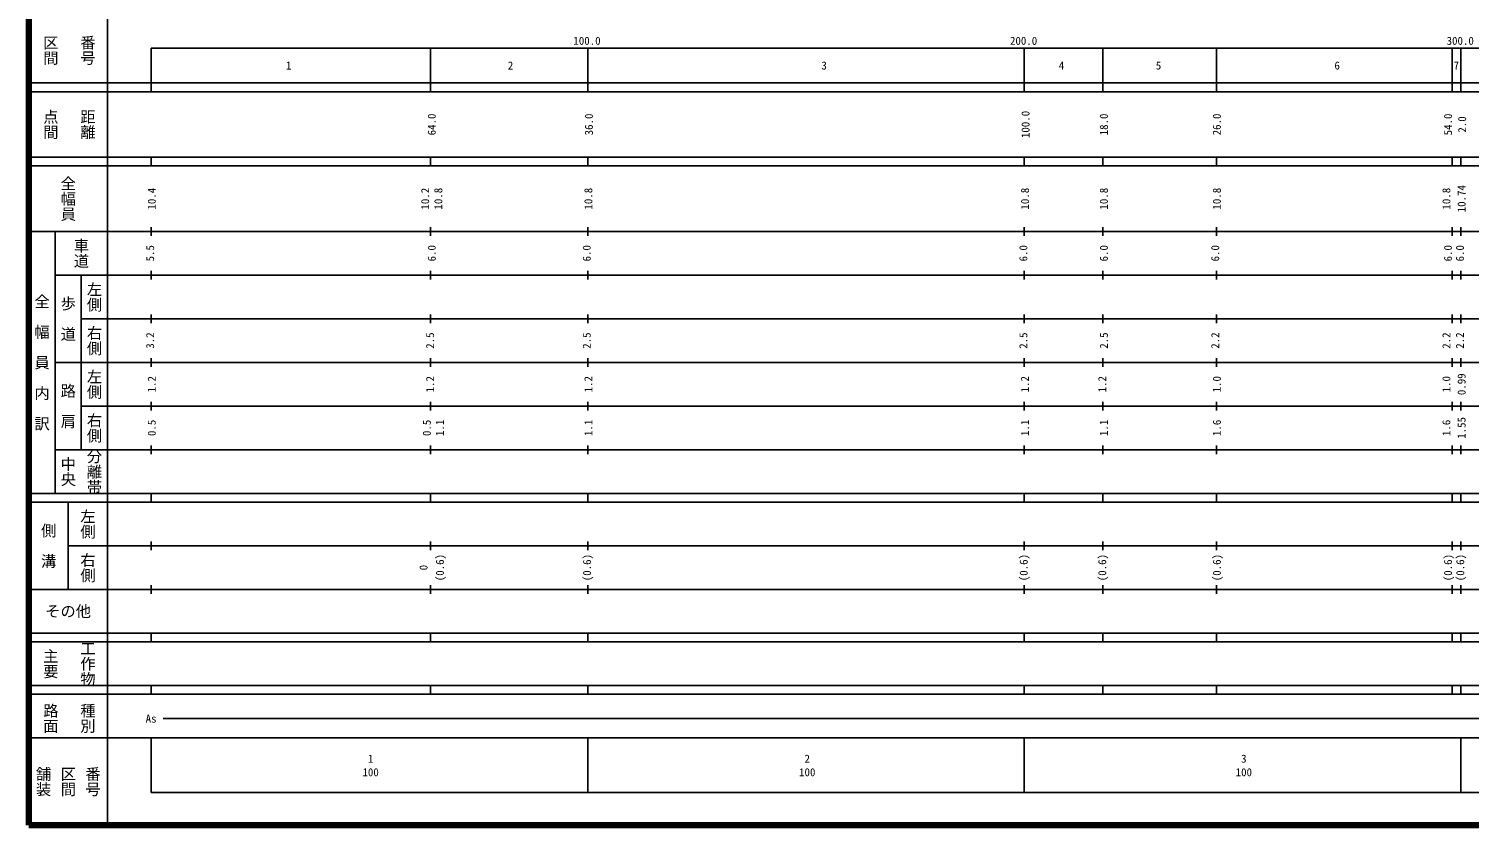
# Model space of a CAD drawing. Units: millimetres, scale not verified. Extents: x 40000 to 680000, y 20000 to 380000.
# Drawn here: x 40000 to 369898, y 20000 to 202409 of the extents above; entities that cross this region are included whole.
import ezdxf
from ezdxf.enums import TextEntityAlignment as Align

# ---------------------------------------------------------------- set-up
doc = ezdxf.new("R2010")
doc.units = ezdxf.units.MM
doc.header["$LTSCALE"] = 1000
doc.layers.add('M-TTL', color=2, linetype='Continuous', lineweight=140)
doc.layers.add('M-TTL-BAND', color=7, linetype='Continuous', lineweight=25)
doc.styles.add('@ＭＳ ゴシック', font='')
doc.styles.add('ＭＳ ゴシック', font='')
doc.styles.get('@ＭＳ ゴシック').set_extended_font_data('@MS Gothic')
doc.styles.get('ＭＳ ゴシック').set_extended_font_data('MS Gothic')

msp = doc.modelspace()

# ---------------------------------------------------------------- linework, layer by layer
at = {"layer": 'M-TTL'}
for p, q in [((40000, 380000), (40000, 20000)), ((40000, 20000), (680000, 20000))]:
    msp.add_line(p, q, dxfattribs=at)
at = {"layer": 'M-TTL-BAND'}
for p, q in [((58000, 370000), (58000, 20000)), ((68000, 198000), (579000, 198000)), ((68000, 198000), (68000, 188000)), ((132000, 198000), (132000, 188000)), ((168000, 198000), (168000, 188000)), ((268000, 198000), (268000, 188000)), ((286000, 198000), (286000, 188000)), ((312000, 198000), (312000, 188000)), ((366000, 198000), (366000, 188000)), ((368000, 198000), (368000, 188000)), ((40000, 190000), (579000, 190000)), ((40000, 188000), (579000, 188000)), ((40000, 173000), (579000, 173000)), ((68000, 171000), (68000, 173000)), ((132000, 173000), (132000, 171000)), ((168000, 171000), (168000, 173000)), ((268000, 171000), (268000, 173000)), ((286000, 173000), (286000, 171000)), ((312000, 173000), (312000, 171000)), ((366000, 173000), (366000, 171000)), ((368000, 171000), (368000, 173000)), ((40000, 171000), (579000, 171000)), ((40000, 156000), (579000, 156000)), ((46000, 96000), (46000, 156000)), ((68000, 155000), (68000, 157000)), ((132000, 157000), (132000, 155000)), ((168000, 155000), (168000, 157000)), ((268000, 155000), (268000, 157000)), ((286000, 157000), (286000, 155000)), ((312000, 157000), (312000, 155000)), ((366000, 157000), (366000, 155000)), ((368000, 155000), (368000, 157000)), ((46000, 146000), (579000, 146000)), ((52000, 146000), (52000, 106000)), ((68000, 145000), (68000, 147000)), ((132000, 147000), (132000, 145000)), ((168000, 145000), (168000, 147000)), ((268000, 145000), (268000, 147000)), ((286000, 147000), (286000, 145000)), ((312000, 147000), (312000, 145000)), ((366000, 147000), (366000, 145000)), ((368000, 145000), (368000, 147000)), ((52000, 136000), (579000, 136000)), ((68000, 135000), (68000, 137000)), ((132000, 137000), (132000, 135000)), ((168000, 135000), (168000, 137000)), ((268000, 135000), (268000, 137000)), ((286000, 137000), (286000, 135000)), ((312000, 137000), (312000, 135000)), ((366000, 137000), (366000, 135000)), ((368000, 135000), (368000, 137000)), ((46000, 126000), (579000, 126000)), ((68000, 125000), (68000, 127000)), ((132000, 127000), (132000, 125000)), ((168000, 125000), (168000, 127000)), ((268000, 125000), (268000, 127000)), ((286000, 127000), (286000, 125000)), ((312000, 127000), (312000, 125000)), ((366000, 127000), (366000, 125000)), ((368000, 125000), (368000, 127000)), ((52000, 116000), (579000, 116000)), ((68000, 115000), (68000, 117000)), ((132000, 117000), (132000, 115000)), ((168000, 115000), (168000, 117000)), ((268000, 115000), (268000, 117000)), ((286000, 117000), (286000, 115000)), ((312000, 117000), (312000, 115000)), ((366000, 117000), (366000, 115000)), ((368000, 115000), (368000, 117000)), ((46000, 106000), (579000, 106000)), ((68000, 105000), (68000, 107000)), ((132000, 107000), (132000, 105000)), ((168000, 105000), (168000, 107000)), ((268000, 105000), (268000, 107000)), ((286000, 107000), (286000, 105000)), ((312000, 107000), (312000, 105000)), ((366000, 107000), (366000, 105000)), ((368000, 105000), (368000, 107000)), ((40000, 96000), (579000, 96000)), ((68000, 94000), (68000, 96000)), ((132000, 96000), (132000, 94000)), ((168000, 94000), (168000, 96000)), ((268000, 94000), (268000, 96000)), ((286000, 96000), (286000, 94000)), ((312000, 96000), (312000, 94000)), ((366000, 96000), (366000, 94000)), ((368000, 94000), (368000, 96000)), ((40000, 94000), (579000, 94000)), ((49000, 94000), (49000, 74000)), ((49000, 84000), (579000, 84000)), ((68000, 83000), (68000, 85000)), ((132000, 85000), (132000, 83000)), ((168000, 83000), (168000, 85000)), ((268000, 83000), (268000, 85000)), ((286000, 85000), (286000, 83000)), ((312000, 85000), (312000, 83000)), ((366000, 85000), (366000, 83000)), ((368000, 83000), (368000, 85000)), ((40000, 74000), (579000, 74000)), ((68000, 73000), (68000, 75000)), ((132000, 75000), (132000, 73000)), ((168000, 73000), (168000, 75000)), ((268000, 73000), (268000, 75000)), ((286000, 75000), (286000, 73000)), ((312000, 75000), (312000, 73000)), ((366000, 75000), (366000, 73000)), ((368000, 73000), (368000, 75000)), ((40000, 64000), (579000, 64000)), ((68000, 62000), (68000, 64000)), ((132000, 64000), (132000, 62000)), ((168000, 62000), (168000, 64000)), ((268000, 62000), (268000, 64000)), ((286000, 64000), (286000, 62000)), ((312000, 64000), (312000, 62000)), ((366000, 64000), (366000, 62000)), ((368000, 62000), (368000, 64000)), ((40000, 62000), (579000, 62000)), ((40000, 52000), (579000, 52000)), ((40000, 50000), (579000, 50000)), ((68000, 50000), (68000, 52000)), ((132000, 52000), (132000, 50000)), ((168000, 50000), (168000, 52000)), ((268000, 50000), (268000, 52000)), ((286000, 52000), (286000, 50000)), ((312000, 52000), (312000, 50000)), ((366000, 52000), (366000, 50000)), ((368000, 50000), (368000, 52000)), ((70805, 44406), (565903, 44406)), ((40000, 40000), (579000, 40000)), ((68000, 40000), (68000, 27500)), ((168000, 40000), (168000, 27500)), ((268000, 40000), (268000, 27500)), ((368000, 40000), (368000, 27500)), ((68000, 27500), (579000, 27500))]:
    msp.add_line(p, q, dxfattribs=at)

# ---------------------------------------------------------------- texts
for s, height, rotation, style, p in [('区間', 2566, 270, '@ＭＳ ゴシック', (45000, 197500)), ('番号', 2566, 270, '@ＭＳ ゴシック', (53500, 197500)), ('点間', 2566, 270, '@ＭＳ ゴシック', (45000, 180500)), ('距離', 2566, 270, '@ＭＳ ゴシック', (53500, 180500)), ('64.0', 1833, 90, 'ＭＳ ゴシック', (132278, 180500)), ('36.0', 1833, 90, 'ＭＳ ゴシック', (168278, 180500)), ('100.0', 1833, 90, 'ＭＳ ゴシック', (268278, 180500)), ('18.0', 1833, 90, 'ＭＳ ゴシック', (286221, 180500)), ('26.0', 1833, 90, 'ＭＳ ゴシック', (312097, 180500)), ('54.0', 1833, 90, 'ＭＳ ゴシック', (365042, 180500)), ('2.0', 1833, 90, 'ＭＳ ゴシック', (368278, 180500)), ('全幅員', 2566, 270, '@ＭＳ ゴシック', (49000, 163500)), ('10.4', 1833, 90, 'ＭＳ ゴシック', (68151, 163500)), ('10.2', 1833, 90, 'ＭＳ ゴシック', (130778, 163500)), ('10.8', 1833, 90, 'ＭＳ ゴシック', (133778, 163500)), ('10.8', 1833, 90, 'ＭＳ ゴシック', (168151, 163500)), ('10.8', 1833, 90, 'ＭＳ ゴシック', (268151, 163500)), ('10.8', 1833, 90, 'ＭＳ ゴシック', (286221, 163500)), ('10.8', 1833, 90, 'ＭＳ ゴシック', (312097, 163500)), ('10.8', 1833, 90, 'ＭＳ ゴシック', (364667, 163500)), ('10.74', 1833, 90, 'ＭＳ ゴシック', (368151, 163500)), ('車道', 2566, 270, '@ＭＳ ゴシック', (52000, 151000)), ('5.5', 1833, 90, 'ＭＳ ゴシック', (67776, 151000)), ('6.0', 1833, 90, 'ＭＳ ゴシック', (132278, 151000)), ('6.0', 1833, 90, 'ＭＳ ゴシック', (167776, 151000)), ('6.0', 1833, 90, 'ＭＳ ゴシック', (267776, 151000)), ('6.0', 1833, 90, 'ＭＳ ゴシック', (286221, 151000)), ('6.0', 1833, 90, 'ＭＳ ゴシック', (311722, 151000)), ('6.0', 1833, 90, 'ＭＳ ゴシック', (365042, 151000)), ('6.0', 1833, 90, 'ＭＳ ゴシック', (367776, 151000)), ('左側', 2566, 270, '@ＭＳ ゴシック', (55000, 141000)), ('全\u3000幅\u3000員\u3000内\u3000訳', 2566, 270, '@ＭＳ ゴシック', (43000, 126000)), ('歩\u3000道', 2566, 270, '@ＭＳ ゴシック', (49000, 136000)), ('右側', 2566, 270, '@ＭＳ ゴシック', (55000, 131000)), ('3.2', 1833, 90, 'ＭＳ ゴシック', (67776, 131000)), ('2.5', 1833, 90, 'ＭＳ ゴシック', (131903, 131000)), ('2.5', 1833, 90, 'ＭＳ ゴシック', (167776, 131000)), ('2.5', 1833, 90, 'ＭＳ ゴシック', (267776, 131000)), ('2.5', 1833, 90, 'ＭＳ ゴシック', (286221, 131000)), ('2.2', 1833, 90, 'ＭＳ ゴシック', (311722, 131000)), ('2.2', 1833, 90, 'ＭＳ ゴシック', (364667, 131000)), ('2.2', 1833, 90, 'ＭＳ ゴシック', (367776, 131000)), ('左側', 2566, 270, '@ＭＳ ゴシック', (55000, 121000)), ('1.2', 1833, 90, 'ＭＳ ゴシック', (68151, 121000)), ('1.2', 1833, 90, 'ＭＳ ゴシック', (131903, 121000)), ('1.2', 1833, 90, 'ＭＳ ゴシック', (168151, 121000)), ('1.2', 1833, 90, 'ＭＳ ゴシック', (268151, 121000)), ('1.2', 1833, 90, 'ＭＳ ゴシック', (285846, 121000)), ('1.0', 1833, 90, 'ＭＳ ゴシック', (312097, 121000)), ('1.0', 1833, 90, 'ＭＳ ゴシック', (364667, 121000)), ('0.99', 1833, 90, 'ＭＳ ゴシック', (368151, 121000)), ('路\u3000肩', 2566, 270, '@ＭＳ ゴシック', (49000, 116000)), ('右側', 2566, 270, '@ＭＳ ゴシック', (55000, 111000)), ('0.5', 1833, 90, 'ＭＳ ゴシック', (68151, 111000)), ('0.5', 1833, 90, 'ＭＳ ゴシック', (131153, 111000)), ('1.1', 1833, 90, 'ＭＳ ゴシック', (134153, 111000)), ('1.1', 1833, 90, 'ＭＳ ゴシック', (168151, 111000)), ('1.1', 1833, 90, 'ＭＳ ゴシック', (268151, 111000)), ('1.1', 1833, 90, 'ＭＳ ゴシック', (286221, 111000)), ('1.6', 1833, 90, 'ＭＳ ゴシック', (312097, 111000)), ('1.6', 1833, 90, 'ＭＳ ゴシック', (364667, 111000)), ('1.55', 1833, 90, 'ＭＳ ゴシック', (368151, 111000)), ('分離帯', 2566, 270, '@ＭＳ ゴシック', (55000, 101000)), ('中央', 2566, 270, '@ＭＳ ゴシック', (49000, 101000)), ('側\u3000溝', 2566, 270, '@ＭＳ ゴシック', (44500, 84000)), ('左側', 2566, 270, '@ＭＳ ゴシック', (53500, 89000)), ('右側', 2566, 270, '@ＭＳ ゴシック', (53500, 79000)), ('0', 1833, 90, 'ＭＳ ゴシック', (130403, 79000)), ('(0.6)', 1833, 90, 'ＭＳ ゴシック', (134153, 79000)), ('(0.6)', 1833, 90, 'ＭＳ ゴシック', (167846, 79000)), ('(0.6)', 1833, 90, 'ＭＳ ゴシック', (267846, 79000)), ('(0.6)', 1833, 90, 'ＭＳ ゴシック', (285846, 79000)), ('(0.6)', 1833, 90, 'ＭＳ ゴシック', (312097, 79000)), ('(0.6)', 1833, 90, 'ＭＳ ゴシック', (365042, 79000)), ('(0.6)', 1833, 90, 'ＭＳ ゴシック', (367846, 79000)), ('主要', 2566, 270, '@ＭＳ ゴシック', (45000, 57000)), ('工作物', 2566, 270, '@ＭＳ ゴシック', (53500, 57000)), ('路面', 2566, 270, '@ＭＳ ゴシック', (45000, 44500)), ('種別', 2566, 270, '@ＭＳ ゴシック', (53500, 44500)), ('舗装', 2566, 270, '@ＭＳ ゴシック', (43333, 30000)), ('区間', 2566, 270, '@ＭＳ ゴシック', (49000, 30000)), ('番号', 2566, 270, '@ＭＳ ゴシック', (54667, 30000))]:
    msp.add_text(s, height=height, rotation=rotation, dxfattribs=dict(at, style=style)).set_placement(p, align=Align.MIDDLE_CENTER)
at = {"layer": 'M-TTL-BAND', "style": 'ＭＳ ゴシック'}
for s, p in [('100.0', (167844, 198195)), ('200.0', (267844, 198195)), ('300.0', (367844, 198195))]:
    msp.add_text(s, height=1833, dxfattribs=at).set_placement(p, align=Align.BOTTOM_CENTER)
for s, height, p in [('1', 1833, (99513, 194000)), ('2', 1833, (150327, 194000)), ('3', 1833, (222162, 194000)), ('4', 1833, (276529, 194000)), ('5', 1833, (298742, 194000)), ('6', 1833, (339661, 194000)), ('7', 1833, (366955, 194000)), ('その他', 2566, (49000, 69000)), ('As', 1833, (68006, 44406)), ('100', 1833, (118288, 32131)), ('1', 1833, (118288, 35238)), ('100', 1833, (218288, 32131)), ('2', 1833, (218288, 35238)), ('100', 1833, (318288, 32131)), ('3', 1833, (318288, 35238))]:
    msp.add_text(s, height=height, dxfattribs=at).set_placement(p, align=Align.MIDDLE_CENTER)

doc.saveas('drawing.dxf')
